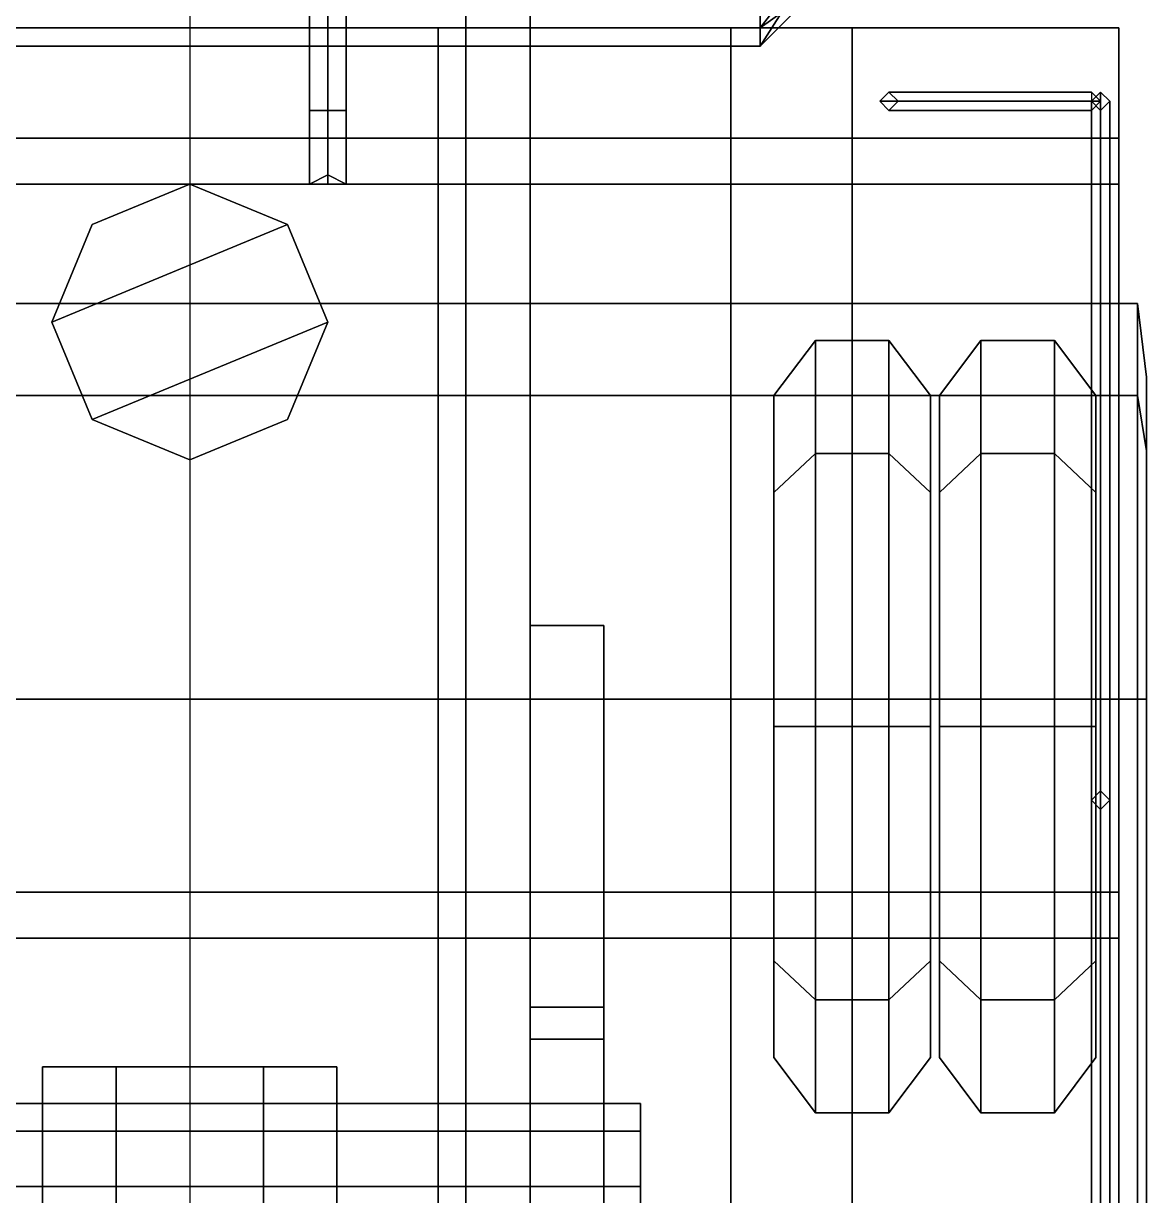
# Model space of a CAD drawing. Header units: millimetres. Extents: x -1.04 to 1.04, y -2.63 to 6.5.
# Drawn here: x -0.181 to 1.04, y -1.17 to 0.105 of the extents above; entities that cross this region are included whole.
import ezdxf

# ---------------------------------------------------------------- set-up
doc = ezdxf.new("R2010")
doc.units = ezdxf.units.MM
for name, color, linetype in [('balancier', 5, 'Continuous'), ('mudguards', 6, 'Continuous'), ('wheels', 2, 'Continuous')]:
    doc.layers.add(name, color=color, linetype=linetype)

msp = doc.modelspace()

# ---------------------------------------------------------------- linework, layer by layer
for p, direction in [((0, 1.38, 0.42), (0, -0.999699, -0.024516)), ((0, 2.07), (0, -1))]:
    msp.add_xline(p, direction)
for points in [[(0.3, 2.33, 0.64), (0.3, 0.1, 0.64), (0.37, 0.1, 0.64), (0.37, 2.4, 0.64)], [(0.37, 2.4, 0.48), (0.37, -1.66, 0.48), (0.3, -1.66, 0.48), (0.3, 2.33, 0.48)], [(0.37, 2.4, 8.43), (0.37, -1.66, 8.43), (0.3, -1.66, 8.43), (0.3, 2.33, 8.43)], [(0.3, 2.33, 8.59), (0.3, 0.1, 8.59), (0.37, 0.1, 8.59), (0.37, 2.4, 8.59)], [(0.37, -1.66, 0.64), (0.37, -1.66, 0.48), (0.37, 2.4, 0.48), (0.37, 2.4, 0.64)], [(0.37, -1.66, 8.59), (0.37, -1.66, 8.43), (0.37, 2.4, 8.43), (0.37, 2.4, 8.59)], [(0.3, 2.33, 0.48), (0.3, -1.66, 0.48), (0.3, -1.66, 0.64), (0.3, 2.33, 0.64)], [(0.3, 2.33, 8.43), (0.3, -1.66, 8.43), (0.3, -1.66, 8.59), (0.3, 2.33, 8.59)], [(0.15, 0.43, 0.41), (0.13, 0.43, 0.39), (0.13, 0.01, 0.39), (0.15, 0.01, 0.41)], [(0.13, 0.43, 0.39), (0.15, 0.43, 0.37), (0.15, 0.01, 0.37), (0.13, 0.01, 0.39)], [(0.13, 0.43, 8.34), (0.15, 0.43, 8.32), (0.15, 0.01, 8.32), (0.13, 0.01, 8.34)], [(0.15, 0.43, 8.36), (0.13, 0.43, 8.34), (0.13, 0.01, 8.34), (0.15, 0.01, 8.36)], [(0.17, 0.43, 0.39), (0.15, 0.43, 0.41), (0.15, 0.01, 0.41), (0.17, 0.01, 0.39)], [(0.15, 0.43, 0.37), (0.17, 0.43, 0.39), (0.17, 0.01, 0.39), (0.15, 0.01, 0.37)], [(0.15, 0.43, 8.32), (0.17, 0.43, 8.34), (0.17, 0.01, 8.34), (0.15, 0.01, 8.32)], [(0.17, 0.43, 8.34), (0.15, 0.43, 8.36), (0.15, 0.01, 8.36), (0.17, 0.01, 8.34)], [(-0.69, 0.19, 1.83), (-0.62, 0.1, 1.3), (0.62, 0.1, 1.3), (0.69, 0.19, 1.83)], [(-0.69, 0.19, 9.78), (-0.62, 0.08, 9.26), (0.62, 0.08, 9.26), (0.69, 0.19, 9.78)], [(0.69, 0.19, 1.83), (0.62, 0.1, 1.3), (0.62, 0.1, 1.3), (0.69, 0.15, 1.3)], [(0.69, 0.19, 9.78), (0.62, 0.08, 9.26), (0.62, 0.08, 9.25), (0.69, 0.15, 9.25)], [(0.69, 0.15, 1.3), (0.62, 0.1, 1.3), (0.62, 0.1, 0.64), (0.69, 0.15, 0.64)], [(0.69, 0.15, 9.25), (0.62, 0.08, 9.25), (0.62, 0.13, 8.59), (0.69, 0.15, 8.59)], [(0.62, 0.13, 8.59), (0.62, 0.08, 9.25), (-0.62, 0.08, 9.25), (-0.62, 0.13, 8.59)], [(1.01, 0.1, 1.3), (1.01, 0.1, 0.48), (-1.01, 0.1, 0.48), (-1.01, 0.1, 1.3)], [(1.01, 0.1, 0.48), (1.01, -0.2, 0.48), (-1.01, -0.2, 0.48), (-1.01, 0.1, 0.48)], [(0.5882, 0.1, 1.6182), (0.72, 0.1, 1.3), (-0.72, 0.1, 1.3), (-0.5882, 0.1, 1.6182)], [(0.27, 0.1, 1.75), (0.5882, 0.1, 1.6182), (-0.5882, 0.1, 1.6182), (-0.27, 0.1, 1.75)], [(0.27, 0.1, 1.75), (-0.27, 0.1, 1.75), (-0.27, -2.47, 1.75), (0.27, -2.47, 1.75)], [(0.5882, 0.1, 1.6182), (0.27, 0.1, 1.75), (0.27, -2.47, 1.75), (0.5882, -2.47, 1.6182)], [(0.3, 0.1, 0.64), (0.3, -2.47, 0.64), (0.3, -2.47, 0.79), (0.3, 0.1, 0.79)], [(0.3, 0.1, 8.74), (0.3, -2.47, 8.74), (0.37, -2.47, 8.74), (0.37, 0.1, 8.74)], [(0.3, 0.1, 8.59), (0.3, -2.47, 8.59), (0.3, -2.47, 8.74), (0.3, 0.1, 8.74)], [(0.37, 0.1, 8.74), (0.37, 0.1, 8.59), (0.3, 0.1, 8.59), (0.3, 0.1, 8.74)], [(0.37, -2.47, 0.79), (0.37, -2.47, 0.64), (0.37, 0.1, 0.64), (0.37, 0.1, 0.79)], [(0.37, -2.47, 8.74), (0.37, -2.47, 8.59), (0.37, 0.1, 8.59), (0.37, 0.1, 8.74)], [(0.72, 0.1, 1.3), (0.5882, 0.1, 1.6182), (0.5882, -2.47, 1.6182), (0.72, -2.47, 1.3)], [(0.72, 0.1, 1.3), (0.72, -2.47, 1.3), (1.01, -2.47, 1.3), (1.01, 0.1, 1.3)], [(1.01, -2.47, 1.3), (1.01, -2.47, 0.93), (1.01, 0.1, 0.93), (1.01, 0.1, 1.3)], [(1.01, -0.3, 0.74), (1.01, -0.2, 0.48), (1.01, 0.1, 0.48), (1.01, 0.1, 0.74)], [(1.01, -0.63, 0.93), (1.01, -0.3, 0.74), (1.01, 0.1, 0.74), (1.01, 0.1, 0.93)], [(0.62, 0.08, 9.25), (0.62, 0.08, 9.26), (-0.62, 0.08, 9.26), (-0.62, 0.08, 9.25)], [(0.76, 0.03, 1.45), (0.75, 0.02, 1.46), (0.99, 0.02, 1.46), (0.98, 0.03, 1.45)], [(0.76, 0.03, 1.3), (0.75, 0.02, 1.3), (0.75, 0.02, 1.46), (0.76, 0.03, 1.45)], [(0.77, 0.02, 1.44), (0.76, 0.03, 1.45), (0.98, 0.03, 1.45), (0.98, 0.02, 1.44)], [(0.77, 0.02, 1.3), (0.76, 0.03, 1.3), (0.76, 0.03, 1.45), (0.77, 0.02, 1.44)], [(0.99, 0.03, 1.3), (0.98, 0.02, 1.3), (0.98, 0.02, 1.45), (0.99, 0.03, 1.46)], [(0.98, -2.53, 1.45), (0.99, -2.53, 1.46), (0.99, 0.03, 1.46), (0.98, 0.02, 1.45)], [(1, 0.02, 1.3), (0.99, 0.03, 1.3), (0.99, 0.03, 1.46), (1, 0.02, 1.45)], [(0.99, -2.53, 1.46), (1, -2.53, 1.45), (1, 0.02, 1.45), (0.99, 0.03, 1.46)], [(0.75, 0.02, 1.46), (0.76, 0.01, 1.45), (0.98, 0.01, 1.45), (0.99, 0.02, 1.46)], [(0.75, 0.02, 1.3), (0.76, 0.01, 1.3), (0.76, 0.01, 1.45), (0.75, 0.02, 1.46)], [(0.76, 0.01, 1.45), (0.77, 0.02, 1.44), (0.98, 0.02, 1.44), (0.98, 0.01, 1.45)], [(0.76, 0.01, 1.3), (0.77, 0.02, 1.3), (0.77, 0.02, 1.44), (0.76, 0.01, 1.45)], [(0.98, 0.02, 1.3), (0.99, 0.01, 1.3), (0.99, 0.01, 1.44), (0.98, 0.02, 1.45)], [(0.99, -2.53, 1.44), (0.98, -2.53, 1.45), (0.98, 0.02, 1.45), (0.99, 0.01, 1.44)], [(0.99, 0.01, 1.3), (1, 0.02, 1.3), (1, 0.02, 1.45), (0.99, 0.01, 1.44)], [(1, -2.53, 1.45), (0.99, -2.53, 1.44), (0.99, 0.01, 1.44), (1, 0.02, 1.45)], [(0.15, 0.01, 0.41), (0.13, 0.01, 0.39), (0.13, -0.07, 0.37), (0.15, -0.07, 0.39)], [(0.13, 0.01, 0.39), (0.15, 0.01, 0.37), (0.15, -0.06, 0.35), (0.13, -0.07, 0.37)], [(0.13, 0.01, 8.34), (0.15, 0.01, 8.32), (0.15, -0.06, 8.3), (0.13, -0.07, 8.32)], [(0.15, 0.01, 8.36), (0.13, 0.01, 8.34), (0.13, -0.07, 8.32), (0.15, -0.07, 8.34)], [(0.17, 0.01, 0.39), (0.15, 0.01, 0.41), (0.15, -0.07, 0.39), (0.17, -0.07, 0.37)], [(0.15, 0.01, 0.37), (0.17, 0.01, 0.39), (0.17, -0.07, 0.37), (0.15, -0.06, 0.35)], [(0.15, 0.01, 8.32), (0.17, 0.01, 8.34), (0.17, -0.07, 8.32), (0.15, -0.06, 8.3)], [(0.17, 0.01, 8.34), (0.15, 0.01, 8.36), (0.15, -0.07, 8.34), (0.17, -0.07, 8.32)], [(1.01, -0.02, 8.95), (1.01, -0.02, 8.74), (-1.01, -0.02, 8.74), (-1.01, -0.02, 8.95)], [(1.01, -0.02, 8.74), (1.01, -0.07, 8.74), (-1.01, -0.07, 8.74), (-1.01, -0.02, 8.74)], [(1.01, -0.02, 8.98), (1.01, -0.02, 9.46), (-1.01, -0.02, 9.46), (-1.01, -0.02, 8.98)], [(1.01, -0.02, 9.46), (1.01, -0.02, 8.98), (-1.01, -0.02, 8.98), (-1.01, -0.02, 9.46)], [(1.01, -0.02, 8.95), (1.01, -2.53, 8.95), (-1.01, -2.53, 8.95), (-1.01, -0.02, 8.95)], [(-1.01, -0.02, 8.98), (-1.01, -2.53, 8.98), (1.01, -2.53, 8.98), (1.01, -0.02, 8.98)], [(1.01, -0.02, 8.98), (1.01, -0.02, 8.95), (-1.01, -0.02, 8.95), (-1.01, -0.02, 8.98)], [(1.01, -0.07, 8.95), (1.01, -0.07, 8.74), (1.01, -0.02, 8.74), (1.01, -0.02, 8.95)], [(1.01, -0.02, 8.98), (1.01, -0.02, 9.46), (1.01, -2.53, 9.46), (1.01, -2.53, 8.98)], [(1.01, -0.02, 9.46), (1.01, -0.02, 8.98), (1.01, -2.53, 8.98), (1.01, -2.53, 9.46)], [(1.01, -2.53, 8.98), (1.01, -2.53, 8.95), (1.01, -0.02, 8.95), (1.01, -0.02, 8.98)], [(0.15, -0.07, 0.39), (0.13, -0.07, 0.37), (0.15, -0.06, 0.35), (0.17, -0.07, 0.37)], [(0.15, -0.07, 8.34), (0.13, -0.07, 8.32), (0.15, -0.06, 8.3), (0.17, -0.07, 8.32)], [(-1.01, -0.07, 8.95), (-1.01, -0.07, 8.74), (1.01, -0.07, 8.74), (1.01, -0.07, 8.95)], [(0, -0.07, 1.84), (-0.1061, -0.1139, 1.84), (-0.15, -0.22, 1.84), (0.1061, -0.1139, 1.84)], [(0, -0.07, 1.75), (-0.1061, -0.1139, 1.75), (-0.1061, -0.1139, 1.84), (0, -0.07, 1.84)], [(0.1061, -0.1139, 1.75), (0, -0.07, 1.75), (0, -0.07, 1.84), (0.1061, -0.1139, 1.84)], [(-0.1061, -0.1139, 1.75), (-0.15, -0.22, 1.75), (-0.15, -0.22, 1.84), (-0.1061, -0.1139, 1.84)], [(0.1061, -0.1139, 1.84), (-0.15, -0.22, 1.84), (-0.1061, -0.3261, 1.84), (0.15, -0.22, 1.84)], [(0.15, -0.22, 1.75), (0.1061, -0.1139, 1.75), (0.1061, -0.1139, 1.84), (0.15, -0.22, 1.84)], [(-1.01, -0.3, 0.74), (-1.01, -0.2, 0.48), (1.01, -0.2, 0.48), (1.01, -0.3, 0.74)], [(-0.15, -0.22, 1.75), (-0.1061, -0.3261, 1.75), (-0.1061, -0.3261, 1.84), (-0.15, -0.22, 1.84)], [(0.15, -0.22, 1.84), (-0.1061, -0.3261, 1.84), (0, -0.37, 1.84), (0.1061, -0.3261, 1.84)], [(0.1061, -0.3261, 1.75), (0.15, -0.22, 1.75), (0.15, -0.22, 1.84), (0.1061, -0.3261, 1.84)], [(-1.01, -0.63, 0.93), (-1.01, -0.3, 0.74), (1.01, -0.3, 0.74), (1.01, -0.63, 0.93)], [(-0.1061, -0.3261, 1.75), (0, -0.37, 1.75), (0, -0.37, 1.84), (-0.1061, -0.3261, 1.84)], [(0, -0.37, 1.75), (0.1061, -0.3261, 1.75), (0.1061, -0.3261, 1.84), (0, -0.37, 1.84)], [(1.01, -0.63, 0.93), (1.01, -1.84, 0.93), (-1.01, -1.84, 0.93), (-1.01, -0.63, 0.93)], [(0.99, -0.73, 1.3), (0.98, -0.74, 1.3), (0.98, -0.74, 1.45), (0.99, -0.73, 1.44)], [(1, -0.74, 1.3), (0.99, -0.73, 1.3), (0.99, -0.73, 1.44), (1, -0.74, 1.45)], [(0.98, -0.74, 1.3), (0.99, -0.75, 1.3), (0.99, -0.75, 1.44), (0.98, -0.74, 1.45)], [(0.99, -0.75, 1.3), (1, -0.74, 1.3), (1, -0.74, 1.45), (0.99, -0.75, 1.44)], [(1.01, -0.84, 8.95), (1.01, -0.84, 8.74), (-1.01, -0.84, 8.74), (-1.01, -0.84, 8.95)], [(1.01, -0.84, 8.74), (1.01, -0.89, 8.74), (-1.01, -0.89, 8.74), (-1.01, -0.84, 8.74)], [(1.01, -0.89, 8.95), (1.01, -0.89, 8.74), (1.01, -0.84, 8.74), (1.01, -0.84, 8.95)], [(-1.01, -0.89, 8.95), (-1.01, -0.89, 8.74), (1.01, -0.89, 8.74), (1.01, -0.89, 8.95)]]:
    msp.add_3dface(points)
at = {"layer": 'balancier'}
for points in [[(0.45, -0.55, 0.3), (0.45, -1.71, 0.3), (0.37, -1.71, 0.3), (0.37, -0.55, 0.3)], [(0.37, -0.55, 0.48), (0.37, -0.55, 0.3), (0.37, -0.93, 0.3), (0.37, -0.965, 0.48)], [(0.45, -0.55, 0.48), (0.45, -0.55, 0.3), (0.37, -0.55, 0.3), (0.37, -0.55, 0.48)], [(0.45, -0.965, 0.48), (0.45, -0.55, 0.48), (0.37, -0.55, 0.48), (0.37, -0.965, 0.48)], [(0.45, -0.55, 8.19), (0.45, -1.71, 8.19), (0.37, -1.71, 8.19), (0.37, -0.55, 8.19)], [(0.45, -0.55, 8.37), (0.45, -0.55, 8.19), (0.37, -0.55, 8.19), (0.37, -0.55, 8.37)], [(0.37, -0.55, 8.37), (0.37, -0.55, 8.19), (0.37, -0.93, 8.19), (0.37, -0.965, 8.37)], [(0.45, -0.965, 8.37), (0.45, -0.55, 8.37), (0.37, -0.55, 8.37), (0.37, -0.965, 8.37)], [(0.45, -0.93, 0.3), (0.45, -0.55, 0.3), (0.45, -0.55, 0.48), (0.45, -0.965, 0.48)], [(0.45, -0.93, 8.19), (0.45, -0.55, 8.19), (0.45, -0.55, 8.37), (0.45, -0.965, 8.37)], [(0.37, -0.93, 0.3), (0.37, -1.33, 0.3), (0.37, -1.21, 0.66), (0.37, -1, 0.66)], [(0.37, -0.93, 8.19), (0.37, -1.33, 8.19), (0.37, -1.21, 8.55), (0.37, -1, 8.55)], [(0.45, -1.21, 0.66), (0.45, -1.33, 0.3), (0.45, -0.93, 0.3), (0.45, -1, 0.66)], [(0.45, -1.21, 8.55), (0.45, -1.33, 8.19), (0.45, -0.93, 8.19), (0.45, -1, 8.55)], [(0.45, -1, 0.66), (0.45, -0.965, 0.48), (0.37, -0.965, 0.48), (0.37, -1, 0.66)], [(0.45, -1, 8.55), (0.45, -0.965, 8.37), (0.37, -0.965, 8.37), (0.37, -1, 8.55)], [(0.37, -1, 0.66), (0.37, -1.21, 0.66), (0.45, -1.21, 0.66), (0.45, -1, 0.66)], [(0.37, -1, 8.55), (0.37, -1.21, 8.55), (0.45, -1.21, 8.55), (0.45, -1, 8.55)], [(-0.08, -1.03, 0.5686), (-0.16, -1.03, 0.43), (-0.16, -1.23, 0.43), (-0.08, -1.23, 0.5686)], [(-0.16, -1.03, 0.43), (-0.08, -1.03, 0.2914), (-0.08, -1.23, 0.2914), (-0.16, -1.23, 0.43)], [(0.16, -1.03, 0.43), (-0.16, -1.03, 0.43), (-0.08, -1.03, 0.5686), (0.08, -1.03, 0.5686)], [(0.08, -1.03, 0.2914), (-0.08, -1.03, 0.2914), (-0.16, -1.03, 0.43), (0.16, -1.03, 0.43)], [(-0.16, -1.03, 8.32), (-0.08, -1.03, 8.1814), (-0.08, -1.23, 8.1814), (-0.16, -1.23, 8.32)], [(-0.08, -1.03, 8.4586), (-0.16, -1.03, 8.32), (-0.16, -1.23, 8.32), (-0.08, -1.23, 8.4586)], [(0.08, -1.03, 8.1814), (-0.08, -1.03, 8.1814), (-0.16, -1.03, 8.32), (0.16, -1.03, 8.32)], [(0.16, -1.03, 8.32), (-0.16, -1.03, 8.32), (-0.08, -1.03, 8.4586), (0.08, -1.03, 8.4586)], [(0.08, -1.03, 0.5686), (-0.08, -1.03, 0.5686), (-0.08, -1.23, 0.5686), (0.08, -1.23, 0.5686)], [(-0.08, -1.03, 0.2914), (0.08, -1.03, 0.2914), (0.08, -1.23, 0.2914), (-0.08, -1.23, 0.2914)], [(-0.08, -1.03, 8.1814), (0.08, -1.03, 8.1814), (0.08, -1.23, 8.1814), (-0.08, -1.23, 8.1814)], [(0.08, -1.03, 8.4586), (-0.08, -1.03, 8.4586), (-0.08, -1.23, 8.4586), (0.08, -1.23, 8.4586)], [(0.16, -1.03, 0.43), (0.08, -1.03, 0.5686), (0.08, -1.23, 0.5686), (0.16, -1.23, 0.43)], [(0.08, -1.03, 0.2914), (0.16, -1.03, 0.43), (0.16, -1.23, 0.43), (0.08, -1.23, 0.2914)], [(0.08, -1.03, 8.1814), (0.16, -1.03, 8.32), (0.16, -1.23, 8.32), (0.08, -1.23, 8.1814)], [(0.16, -1.03, 8.32), (0.08, -1.03, 8.4586), (0.08, -1.23, 8.4586), (0.16, -1.23, 8.32)], [(0.49, -1.1, 0.482), (0.49, -1.07, 0.43), (-0.49, -1.07, 0.43), (-0.49, -1.1, 0.482)], [(0.49, -1.07, 0.43), (0.49, -1.1, 0.378), (-0.49, -1.1, 0.378), (-0.49, -1.07, 0.43)], [(0.49, -1.07, 8.32), (0.49, -1.1, 8.268), (-0.49, -1.1, 8.268), (-0.49, -1.07, 8.32)], [(0.49, -1.1, 8.372), (0.49, -1.07, 8.32), (-0.49, -1.07, 8.32), (-0.49, -1.1, 8.372)], [(0.49, -1.16, 0.482), (0.49, -1.19, 0.43), (0.49, -1.07, 0.43), (0.49, -1.1, 0.482)], [(0.49, -1.19, 0.43), (0.49, -1.16, 0.378), (0.49, -1.1, 0.378), (0.49, -1.07, 0.43)], [(0.49, -1.19, 8.32), (0.49, -1.16, 8.268), (0.49, -1.1, 8.268), (0.49, -1.07, 8.32)], [(0.49, -1.16, 8.372), (0.49, -1.19, 8.32), (0.49, -1.07, 8.32), (0.49, -1.1, 8.372)], [(0.49, -1.16, 0.482), (0.49, -1.1, 0.482), (-0.49, -1.1, 0.482), (-0.49, -1.16, 0.482)], [(0.49, -1.1, 0.378), (0.49, -1.16, 0.378), (-0.49, -1.16, 0.378), (-0.49, -1.1, 0.378)], [(0.49, -1.1, 8.268), (0.49, -1.16, 8.268), (-0.49, -1.16, 8.268), (-0.49, -1.1, 8.268)], [(0.49, -1.16, 8.372), (0.49, -1.1, 8.372), (-0.49, -1.1, 8.372), (-0.49, -1.16, 8.372)], [(0.49, -1.19, 0.43), (0.49, -1.16, 0.482), (-0.49, -1.16, 0.482), (-0.49, -1.19, 0.43)], [(0.49, -1.16, 0.378), (0.49, -1.19, 0.43), (-0.49, -1.19, 0.43), (-0.49, -1.16, 0.378)], [(0.49, -1.16, 8.268), (0.49, -1.19, 8.32), (-0.49, -1.19, 8.32), (-0.49, -1.16, 8.268)], [(0.49, -1.19, 8.32), (0.49, -1.16, 8.372), (-0.49, -1.16, 8.372), (-0.49, -1.19, 8.32)]]:
    msp.add_3dface(points, dxfattribs=at)
at = {"layer": 'mudguards'}
for points in [[(1.01, -0.2, 0.48), (1.03, -0.2, 0.48), (1.03, -0.3, 0.74), (1.01, -0.3, 0.74)], [(1.03, -0.2, 0.48), (1.01, -0.2, 0.48), (1.01, -0.3, 0.74), (1.03, -0.3, 0.74)], [(1.03, -0.2, 0.48), (1.04, -0.28, 0.48), (1.04, -0.36, 0.71), (1.03, -0.3, 0.74)], [(1.04, -0.28, 0.48), (1.03, -0.2, 0.48), (1.03, -0.3, 0.74), (1.04, -0.36, 0.71)], [(1.01, -0.3, 0.74), (1.03, -0.3, 0.74), (1.03, -0.63, 0.93), (1.01, -0.63, 0.93)], [(1.03, -0.3, 0.74), (1.01, -0.3, 0.74), (1.01, -0.63, 0.93), (1.03, -0.63, 0.93)], [(1.04, -0.36, 0.71), (1.03, -0.3, 0.74), (1.03, -0.63, 0.93), (1.04, -0.63, 0.86)], [(1.03, -0.3, 0.74), (1.04, -0.36, 0.71), (1.04, -0.63, 0.86), (1.03, -0.63, 0.93)], [(1.01, -0.63, 0.93), (1.03, -0.63, 0.93), (1.03, -1.84, 0.93), (1.01, -1.84, 0.93)], [(1.03, -0.63, 0.93), (1.01, -0.63, 0.93), (1.01, -1.84, 0.93), (1.03, -1.84, 0.93)], [(1.03, -0.63, 0.93), (1.04, -0.63, 0.86), (1.04, -1.84, 0.86), (1.03, -1.84, 0.93)], [(1.04, -0.63, 0.86), (1.03, -0.63, 0.93), (1.03, -1.84, 0.93), (1.04, -1.84, 0.86)]]:
    msp.add_3dface(points, dxfattribs=at)
at = {"layer": 'wheels'}
for points in [[(0.68, -0.363, 0.717), (0.68, -0.24, 0.42), (0.635, -0.3, 0.42), (0.635, -0.4054, 0.6746)], [(0.68, -0.24, 0.42), (0.68, -0.363, 0.123), (0.635, -0.4054, 0.1654), (0.635, -0.3, 0.42)], [(0.68, -0.24, 8.31), (0.68, -0.363, 8.013), (0.635, -0.4054, 8.0554), (0.635, -0.3, 8.31)], [(0.68, -0.363, 8.607), (0.68, -0.24, 8.31), (0.635, -0.3, 8.31), (0.635, -0.4054, 8.5646)], [(0.76, -0.363, 0.717), (0.76, -0.24, 0.42), (0.68, -0.24, 0.42), (0.68, -0.363, 0.717)], [(0.76, -0.24, 0.42), (0.76, -0.363, 0.123), (0.68, -0.363, 0.123), (0.68, -0.24, 0.42)], [(0.76, -0.24, 8.31), (0.76, -0.363, 8.013), (0.68, -0.363, 8.013), (0.68, -0.24, 8.31)], [(0.76, -0.363, 8.607), (0.76, -0.24, 8.31), (0.68, -0.24, 8.31), (0.68, -0.363, 8.607)], [(0.76, -0.24, 0.42), (0.76, -0.363, 0.717), (0.805, -0.4054, 0.6746), (0.805, -0.3, 0.42)], [(0.76, -0.363, 0.123), (0.76, -0.24, 0.42), (0.805, -0.3, 0.42), (0.805, -0.4054, 0.1654)], [(0.76, -0.363, 8.013), (0.76, -0.24, 8.31), (0.805, -0.3, 8.31), (0.805, -0.4054, 8.0554)], [(0.76, -0.24, 8.31), (0.76, -0.363, 8.607), (0.805, -0.4054, 8.5646), (0.805, -0.3, 8.31)], [(0.86, -0.363, 0.717), (0.86, -0.24, 0.42), (0.815, -0.3, 0.42), (0.815, -0.4054, 0.6746)], [(0.86, -0.24, 0.42), (0.86, -0.363, 0.123), (0.815, -0.4054, 0.1654), (0.815, -0.3, 0.42)], [(0.86, -0.24, 8.31), (0.86, -0.363, 8.013), (0.815, -0.4054, 8.0554), (0.815, -0.3, 8.31)], [(0.86, -0.363, 8.607), (0.86, -0.24, 8.31), (0.815, -0.3, 8.31), (0.815, -0.4054, 8.5646)], [(0.94, -0.363, 0.717), (0.94, -0.24, 0.42), (0.86, -0.24, 0.42), (0.86, -0.363, 0.717)], [(0.94, -0.24, 0.42), (0.94, -0.363, 0.123), (0.86, -0.363, 0.123), (0.86, -0.24, 0.42)], [(0.94, -0.24, 8.31), (0.94, -0.363, 8.013), (0.86, -0.363, 8.013), (0.86, -0.24, 8.31)], [(0.94, -0.363, 8.607), (0.94, -0.24, 8.31), (0.86, -0.24, 8.31), (0.86, -0.363, 8.607)], [(0.94, -0.24, 0.42), (0.94, -0.363, 0.717), (0.985, -0.4054, 0.6746), (0.985, -0.3, 0.42)], [(0.94, -0.363, 0.123), (0.94, -0.24, 0.42), (0.985, -0.3, 0.42), (0.985, -0.4054, 0.1654)], [(0.94, -0.363, 8.013), (0.94, -0.24, 8.31), (0.985, -0.3, 8.31), (0.985, -0.4054, 8.0554)], [(0.94, -0.24, 8.31), (0.94, -0.363, 8.607), (0.985, -0.4054, 8.5646), (0.985, -0.3, 8.31)], [(0.635, -1.02, 0.42), (0.635, -0.4054, 0.6746), (0.635, -0.3, 0.42), (0.635, -0.9146, 0.1654)], [(0.635, -0.9146, 0.1654), (0.635, -0.3, 0.42), (0.635, -0.4054, 0.1654), (0.635, -0.66, 0.06)], [(0.635, -0.9146, 8.0554), (0.635, -0.3, 8.31), (0.635, -0.4054, 8.0554), (0.635, -0.66, 7.95)], [(0.635, -1.02, 8.31), (0.635, -0.4054, 8.5646), (0.635, -0.3, 8.31), (0.635, -0.9146, 8.0554)], [(0.805, -0.4054, 0.6746), (0.805, -0.66, 0.78), (0.805, -0.9146, 0.6746), (0.805, -0.3, 0.42)], [(0.805, -0.3, 0.42), (0.805, -0.9146, 0.6746), (0.805, -1.02, 0.42), (0.805, -0.4054, 0.1654)], [(0.805, -0.3, 8.31), (0.805, -0.9146, 8.5646), (0.805, -1.02, 8.31), (0.805, -0.4054, 8.0554)], [(0.805, -0.4054, 8.5646), (0.805, -0.66, 8.67), (0.805, -0.9146, 8.5646), (0.805, -0.3, 8.31)], [(0.815, -1.02, 0.42), (0.815, -0.4054, 0.6746), (0.815, -0.3, 0.42), (0.815, -0.9146, 0.1654)], [(0.815, -0.9146, 0.1654), (0.815, -0.3, 0.42), (0.815, -0.4054, 0.1654), (0.815, -0.66, 0.06)], [(0.815, -0.9146, 8.0554), (0.815, -0.3, 8.31), (0.815, -0.4054, 8.0554), (0.815, -0.66, 7.95)], [(0.815, -1.02, 8.31), (0.815, -0.4054, 8.5646), (0.815, -0.3, 8.31), (0.815, -0.9146, 8.0554)], [(0.985, -0.4054, 0.6746), (0.985, -0.66, 0.78), (0.985, -0.9146, 0.6746), (0.985, -0.3, 0.42)], [(0.985, -0.3, 0.42), (0.985, -0.9146, 0.6746), (0.985, -1.02, 0.42), (0.985, -0.4054, 0.1654)], [(0.985, -0.3, 8.31), (0.985, -0.9146, 8.5646), (0.985, -1.02, 8.31), (0.985, -0.4054, 8.0554)], [(0.985, -0.4054, 8.5646), (0.985, -0.66, 8.67), (0.985, -0.9146, 8.5646), (0.985, -0.3, 8.31)], [(0.68, -0.363, 0.123), (0.68, -0.66), (0.635, -0.66, 0.06), (0.635, -0.4054, 0.1654)], [(0.68, -0.66, 0.84), (0.68, -0.363, 0.717), (0.635, -0.4054, 0.6746), (0.635, -0.66, 0.78)], [(0.68, -0.363, 8.013), (0.68, -0.66, 7.89), (0.635, -0.66, 7.95), (0.635, -0.4054, 8.0554)], [(0.68, -0.66, 8.73), (0.68, -0.363, 8.607), (0.635, -0.4054, 8.5646), (0.635, -0.66, 8.67)], [(0.76, -0.363, 0.123), (0.76, -0.66), (0.68, -0.66), (0.68, -0.363, 0.123)], [(0.76, -0.66, 0.84), (0.76, -0.363, 0.717), (0.68, -0.363, 0.717), (0.68, -0.66, 0.84)], [(0.76, -0.363, 8.013), (0.76, -0.66, 7.89), (0.68, -0.66, 7.89), (0.68, -0.363, 8.013)], [(0.76, -0.66, 8.73), (0.76, -0.363, 8.607), (0.68, -0.363, 8.607), (0.68, -0.66, 8.73)], [(0.76, -0.66), (0.76, -0.363, 0.123), (0.805, -0.4054, 0.1654), (0.805, -0.66, 0.06)], [(0.76, -0.363, 0.717), (0.76, -0.66, 0.84), (0.805, -0.66, 0.78), (0.805, -0.4054, 0.6746)], [(0.76, -0.66, 7.89), (0.76, -0.363, 8.013), (0.805, -0.4054, 8.0554), (0.805, -0.66, 7.95)], [(0.76, -0.363, 8.607), (0.76, -0.66, 8.73), (0.805, -0.66, 8.67), (0.805, -0.4054, 8.5646)], [(0.86, -0.363, 0.123), (0.86, -0.66), (0.815, -0.66, 0.06), (0.815, -0.4054, 0.1654)], [(0.86, -0.66, 0.84), (0.86, -0.363, 0.717), (0.815, -0.4054, 0.6746), (0.815, -0.66, 0.78)], [(0.86, -0.363, 8.013), (0.86, -0.66, 7.89), (0.815, -0.66, 7.95), (0.815, -0.4054, 8.0554)], [(0.86, -0.66, 8.73), (0.86, -0.363, 8.607), (0.815, -0.4054, 8.5646), (0.815, -0.66, 8.67)], [(0.94, -0.363, 0.123), (0.94, -0.66), (0.86, -0.66), (0.86, -0.363, 0.123)], [(0.94, -0.66, 0.84), (0.94, -0.363, 0.717), (0.86, -0.363, 0.717), (0.86, -0.66, 0.84)], [(0.94, -0.363, 8.013), (0.94, -0.66, 7.89), (0.86, -0.66, 7.89), (0.86, -0.363, 8.013)], [(0.94, -0.66, 8.73), (0.94, -0.363, 8.607), (0.86, -0.363, 8.607), (0.86, -0.66, 8.73)], [(0.94, -0.66), (0.94, -0.363, 0.123), (0.985, -0.4054, 0.1654), (0.985, -0.66, 0.06)], [(0.94, -0.363, 0.717), (0.94, -0.66, 0.84), (0.985, -0.66, 0.78), (0.985, -0.4054, 0.6746)], [(0.94, -0.66, 7.89), (0.94, -0.363, 8.013), (0.985, -0.4054, 8.0554), (0.985, -0.66, 7.95)], [(0.94, -0.363, 8.607), (0.94, -0.66, 8.73), (0.985, -0.66, 8.67), (0.985, -0.4054, 8.5646)], [(0.635, -0.9146, 0.6746), (0.635, -0.66, 0.78), (0.635, -0.4054, 0.6746), (0.635, -1.02, 0.42)], [(0.635, -0.9146, 8.5646), (0.635, -0.66, 8.67), (0.635, -0.4054, 8.5646), (0.635, -1.02, 8.31)], [(0.805, -0.4054, 0.1654), (0.805, -1.02, 0.42), (0.805, -0.9146, 0.1654), (0.805, -0.66, 0.06)], [(0.805, -0.4054, 8.0554), (0.805, -1.02, 8.31), (0.805, -0.9146, 8.0554), (0.805, -0.66, 7.95)], [(0.815, -0.9146, 0.6746), (0.815, -0.66, 0.78), (0.815, -0.4054, 0.6746), (0.815, -1.02, 0.42)], [(0.815, -0.9146, 8.5646), (0.815, -0.66, 8.67), (0.815, -0.4054, 8.5646), (0.815, -1.02, 8.31)], [(0.985, -0.4054, 0.1654), (0.985, -1.02, 0.42), (0.985, -0.9146, 0.1654), (0.985, -0.66, 0.06)], [(0.985, -0.4054, 8.0554), (0.985, -1.02, 8.31), (0.985, -0.9146, 8.0554), (0.985, -0.66, 7.95)], [(0.68, -0.66), (0.68, -0.957, 0.123), (0.635, -0.9146, 0.1654), (0.635, -0.66, 0.06)], [(0.68, -0.957, 0.717), (0.68, -0.66, 0.84), (0.635, -0.66, 0.78), (0.635, -0.9146, 0.6746)], [(0.68, -0.66, 7.89), (0.68, -0.957, 8.013), (0.635, -0.9146, 8.0554), (0.635, -0.66, 7.95)], [(0.68, -0.957, 8.607), (0.68, -0.66, 8.73), (0.635, -0.66, 8.67), (0.635, -0.9146, 8.5646)], [(0.76, -0.66), (0.76, -0.957, 0.123), (0.68, -0.957, 0.123), (0.68, -0.66)], [(0.76, -0.957, 0.717), (0.76, -0.66, 0.84), (0.68, -0.66, 0.84), (0.68, -0.957, 0.717)], [(0.76, -0.66, 7.89), (0.76, -0.957, 8.013), (0.68, -0.957, 8.013), (0.68, -0.66, 7.89)], [(0.76, -0.957, 8.607), (0.76, -0.66, 8.73), (0.68, -0.66, 8.73), (0.68, -0.957, 8.607)], [(0.76, -0.957, 0.123), (0.76, -0.66), (0.805, -0.66, 0.06), (0.805, -0.9146, 0.1654)], [(0.76, -0.66, 0.84), (0.76, -0.957, 0.717), (0.805, -0.9146, 0.6746), (0.805, -0.66, 0.78)], [(0.76, -0.957, 8.013), (0.76, -0.66, 7.89), (0.805, -0.66, 7.95), (0.805, -0.9146, 8.0554)], [(0.76, -0.66, 8.73), (0.76, -0.957, 8.607), (0.805, -0.9146, 8.5646), (0.805, -0.66, 8.67)], [(0.86, -0.66), (0.86, -0.957, 0.123), (0.815, -0.9146, 0.1654), (0.815, -0.66, 0.06)], [(0.86, -0.957, 0.717), (0.86, -0.66, 0.84), (0.815, -0.66, 0.78), (0.815, -0.9146, 0.6746)], [(0.86, -0.66, 7.89), (0.86, -0.957, 8.013), (0.815, -0.9146, 8.0554), (0.815, -0.66, 7.95)], [(0.86, -0.957, 8.607), (0.86, -0.66, 8.73), (0.815, -0.66, 8.67), (0.815, -0.9146, 8.5646)], [(0.94, -0.66), (0.94, -0.957, 0.123), (0.86, -0.957, 0.123), (0.86, -0.66)], [(0.94, -0.957, 0.717), (0.94, -0.66, 0.84), (0.86, -0.66, 0.84), (0.86, -0.957, 0.717)], [(0.94, -0.66, 7.89), (0.94, -0.957, 8.013), (0.86, -0.957, 8.013), (0.86, -0.66, 7.89)], [(0.94, -0.957, 8.607), (0.94, -0.66, 8.73), (0.86, -0.66, 8.73), (0.86, -0.957, 8.607)], [(0.94, -0.957, 0.123), (0.94, -0.66), (0.985, -0.66, 0.06), (0.985, -0.9146, 0.1654)], [(0.94, -0.66, 0.84), (0.94, -0.957, 0.717), (0.985, -0.9146, 0.6746), (0.985, -0.66, 0.78)], [(0.94, -0.957, 8.013), (0.94, -0.66, 7.89), (0.985, -0.66, 7.95), (0.985, -0.9146, 8.0554)], [(0.94, -0.66, 8.73), (0.94, -0.957, 8.607), (0.985, -0.9146, 8.5646), (0.985, -0.66, 8.67)], [(0.68, -1.08, 0.42), (0.68, -0.957, 0.717), (0.635, -0.9146, 0.6746), (0.635, -1.02, 0.42)], [(0.68, -0.957, 0.123), (0.68, -1.08, 0.42), (0.635, -1.02, 0.42), (0.635, -0.9146, 0.1654)], [(0.68, -0.957, 8.013), (0.68, -1.08, 8.31), (0.635, -1.02, 8.31), (0.635, -0.9146, 8.0554)], [(0.68, -1.08, 8.31), (0.68, -0.957, 8.607), (0.635, -0.9146, 8.5646), (0.635, -1.02, 8.31)], [(0.76, -0.957, 0.717), (0.76, -1.08, 0.42), (0.805, -1.02, 0.42), (0.805, -0.9146, 0.6746)], [(0.76, -1.08, 0.42), (0.76, -0.957, 0.123), (0.805, -0.9146, 0.1654), (0.805, -1.02, 0.42)], [(0.76, -1.08, 8.31), (0.76, -0.957, 8.013), (0.805, -0.9146, 8.0554), (0.805, -1.02, 8.31)], [(0.76, -0.957, 8.607), (0.76, -1.08, 8.31), (0.805, -1.02, 8.31), (0.805, -0.9146, 8.5646)], [(0.86, -1.08, 0.42), (0.86, -0.957, 0.717), (0.815, -0.9146, 0.6746), (0.815, -1.02, 0.42)], [(0.86, -0.957, 0.123), (0.86, -1.08, 0.42), (0.815, -1.02, 0.42), (0.815, -0.9146, 0.1654)], [(0.86, -0.957, 8.013), (0.86, -1.08, 8.31), (0.815, -1.02, 8.31), (0.815, -0.9146, 8.0554)], [(0.86, -1.08, 8.31), (0.86, -0.957, 8.607), (0.815, -0.9146, 8.5646), (0.815, -1.02, 8.31)], [(0.94, -0.957, 0.717), (0.94, -1.08, 0.42), (0.985, -1.02, 0.42), (0.985, -0.9146, 0.6746)], [(0.94, -1.08, 0.42), (0.94, -0.957, 0.123), (0.985, -0.9146, 0.1654), (0.985, -1.02, 0.42)], [(0.94, -1.08, 8.31), (0.94, -0.957, 8.013), (0.985, -0.9146, 8.0554), (0.985, -1.02, 8.31)], [(0.94, -0.957, 8.607), (0.94, -1.08, 8.31), (0.985, -1.02, 8.31), (0.985, -0.9146, 8.5646)], [(0.76, -1.08, 0.42), (0.76, -0.957, 0.717), (0.68, -0.957, 0.717), (0.68, -1.08, 0.42)], [(0.76, -0.957, 0.123), (0.76, -1.08, 0.42), (0.68, -1.08, 0.42), (0.68, -0.957, 0.123)], [(0.76, -0.957, 8.013), (0.76, -1.08, 8.31), (0.68, -1.08, 8.31), (0.68, -0.957, 8.013)], [(0.76, -1.08, 8.31), (0.76, -0.957, 8.607), (0.68, -0.957, 8.607), (0.68, -1.08, 8.31)], [(0.94, -1.08, 0.42), (0.94, -0.957, 0.717), (0.86, -0.957, 0.717), (0.86, -1.08, 0.42)], [(0.94, -0.957, 0.123), (0.94, -1.08, 0.42), (0.86, -1.08, 0.42), (0.86, -0.957, 0.123)], [(0.94, -0.957, 8.013), (0.94, -1.08, 8.31), (0.86, -1.08, 8.31), (0.86, -0.957, 8.013)], [(0.94, -1.08, 8.31), (0.94, -0.957, 8.607), (0.86, -0.957, 8.607), (0.86, -1.08, 8.31)]]:
    msp.add_3dface(points, dxfattribs=at)

doc.saveas('drawing.dxf')
